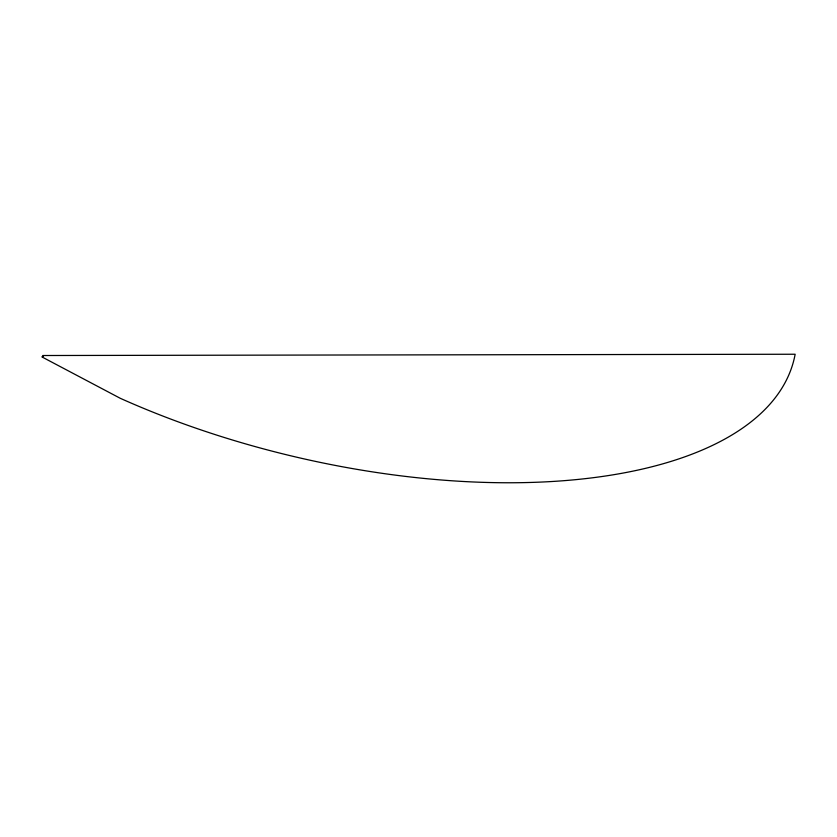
<?xml version="1.0" encoding="UTF-8"?>
<svg xmlns="http://www.w3.org/2000/svg" width="837" height="837" viewBox="0 0 837 837"><rect width="100%" height="100%" fill="white"/><g stroke="black" fill="none" stroke-linecap="round" stroke-linejoin="round"><path stroke-width="1.26" d="M42.928 356.395L41.85 356.876L120.225 398.276A466.083 210.872 13.4 0 0 795.15 354.239L42.771 355.516L42.928 356.395"/></g></svg>
